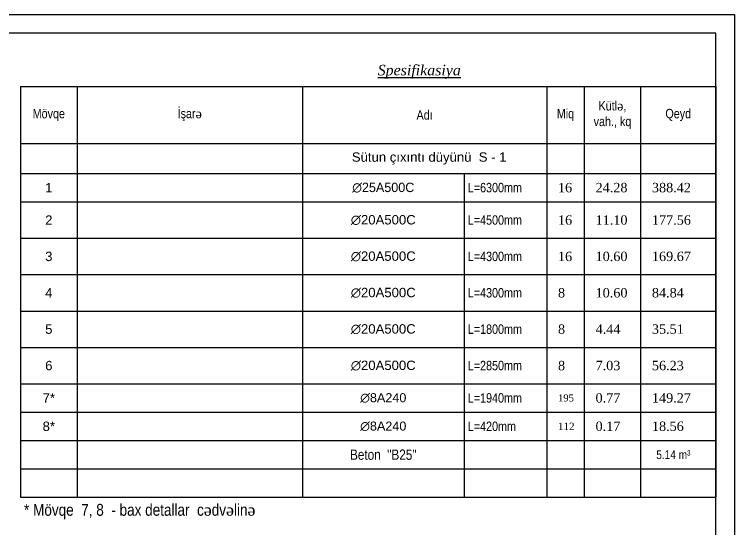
# Model space of a CAD drawing. Header units: millimetres. Extents: x -149347 to 251215, y -2929184 to -2541447.
# Drawn here: x -10484 to 14082, y -2654421 to -2636847 of the extents above; entities that cross this region are included whole.
import ezdxf

# ---------------------------------------------------------------- set-up
doc = ezdxf.new("R2010")
doc.units = ezdxf.units.MM
doc.styles.add('A3_Times_AzLat', font='A3TI(LA).TTF')
doc.styles.get("Standard").update_dxf_attribs({"font": 'times.ttf'})
doc.styles.add('style1', font='A3TI(LA).TTF', dxfattribs={"height": 400})
doc.styles.add('style5', font='times.ttf', dxfattribs={"height": 400})
doc.styles.add('style6', font='ARIALN.TTF', dxfattribs={"height": 300})

# ---------------------------------------------------------------- blocks, each defined once
blk = doc.blocks.new('mekteb')
at = {"color": 0, "lineweight": 25}
for p, q in [((99643, -1821466), (139843, -1821466)), ((139843, -1821466), (139843, -1849866))]:
    blk.add_line(p, q, dxfattribs=at)
at = {"color": 0, "lineweight": 25, "ltscale": 15}
for p, q in [((139343, -1821966), (101643, -1821966)), ((139343, -1849366), (139343, -1821966))]:
    blk.add_line(p, q, dxfattribs=at)
blk = doc.blocks.new('*T1291')
at = {"color": 0, "linetype": 'ByBlock', "lineweight": -2, "ltscale": 15, "transparency": 16777216}
for p, q in [((0, 0), (23712, 0)), ((0, 0), (0, -14009)), ((1923, 0), (1923, -14009)), ((9613, 0), (9613, -14009)), ((17945, 0), (17945, -2964)), ((19226, 0), (19226, -14009)), ((21149, 0), (21149, -14009)), ((23712, 0), (23712, -14009)), ((0, -1939), (23712, -1939)), ((0, -2964), (23712, -2964)), ((0, -3932), (15125, -3932)), ((17945, -3932), (23712, -3932)), ((0, -5173), (15125, -5173)), ((17945, -5173), (23712, -5173)), ((0, -6414), (15125, -6414)), ((17945, -6414), (23712, -6414)), ((0, -7656), (15125, -7656)), ((17945, -7656), (23712, -7656)), ((0, -8897), (15125, -8897)), ((17945, -8897), (23712, -8897)), ((0, -10138), (15125, -10138)), ((17945, -10138), (23712, -10138)), ((0, -11106), (15125, -11106)), ((17945, -11106), (23712, -11106)), ((0, -12074), (15125, -12074)), ((17945, -12074), (23712, -12074)), ((0, -13041), (15125, -13041)), ((17945, -13041), (23712, -13041)), ((0, -14009), (15125, -14009)), ((17945, -14009), (23712, -14009))]:
    blk.add_line(p, q, dxfattribs=at)
at = {"color": 0, "lineweight": -2, "ltscale": 15, "transparency": 16777216}
for p, q in [((15125, -2964), (15125, -14009)), ((17945, -2964), (17945, -14009)), ((15125, -3932), (17945, -3932)), ((15125, -5173), (17945, -5173)), ((15125, -6414), (17945, -6414)), ((15125, -7656), (17945, -7656)), ((15125, -8897), (17945, -8897)), ((15125, -10138), (17945, -10138)), ((15125, -11106), (17945, -11106)), ((15125, -12074), (17945, -12074)), ((15125, -13041), (17945, -13041)), ((15125, -14009), (17945, -14009))]:
    blk.add_line(p, q, dxfattribs=at)
at = {"color": 0, "ltscale": 15, "transparency": 16777216}
for s, insert, char_height, width, attachment_point, style in [('{\\fArial Narrow|b0|i0|c238|p34;Kütl\\fPalatino Linotype|b0|i0|c238|p18;ə\\fArial Narrow|b0|i0|c238|p34;, vah., kq}', (20188, -969), 320.438, 1538.1, 5, 'style6'), ('{\\fArial Narrow|b0|i0|c238|p34;İşar\\fPalatino Linotype|b0|i0|c238|p18;ə}', (5768, -969), 320.44, 7305.98, 5, 'style6'), ('{\\fArial Narrow|b0|i0|c238|p34;Mövqe}', (961, -969), 320.44, 1538.1, 5, 'style6'), ('{\\fArial Narrow|b0|i0|c238|p34;Adı}', (13779, -969), 320.44, 7946.85, 5, 'style6'), ('{\\fArial Narrow|b0|i0|c238|p34;Miq}', (18585, -969), 320.44, 897.23, 5, 'style6'), ('{\\fArial Narrow|b0|i0|c238|p34;Qeyd}', (22431, -969), 320.44, 2178.98, 5, 'style6'), ('{\\fArial|b0|i0|c238|p34;1', (961, -3448), 320.44, 1538.1, 5, 'style1'), ('∅25A500C', (12369, -3448), 320.4, 5127, 5, 'style1'), ('{\\fArial Narrow|b0|i0|c238|p34;L=6300mm', (15253, -3448), 320.44, 2563.5, 4, 'style6'), ('{\\fPalatino Linotype|b0|i0|c238|p18;16}', (18329, -3448), 320.44, 512.7, 4, 'style5'), ('24.28', (19611, -3448), 320.4, 1153.58, 4, 'style5'), ('388.42', (21533, -3448), 320.4, 1794.45, 4, 'style5'), ('{\\fArial|b0|i0|c238|p34;2', (961, -4553), 320.44, 1538.1, 5, 'style1'), ('{\\fArial|b0|i0|c238|p34;∅20A500C', (12369, -4553), 320.44, 5127, 5, 'style1'), ('{\\fArial Narrow|b0|i0|c238|p34;L=4500mm', (15253, -4553), 320.44, 2563.5, 4, 'style6'), ('{\\fPalatino Linotype|b0|i0|c238|p18;16}', (18329, -4553), 320.44, 512.7, 4, 'style5'), ('11.10', (19611, -4553), 320.4, 1153.58, 4, 'style5'), ('177.56', (21533, -4553), 320.4, 1794.45, 4, 'style5'), ('{\\fArial|b0|i0|c238|p34;3', (961, -5794), 320.44, 1538.1, 5, 'style1'), ('{\\fArial|b0|i0|c238|p34;∅20A500C', (12369, -5794), 320.44, 5127, 5, 'style1'), ('{\\fArial Narrow|b0|i0|c238|p34;L=4300mm', (15253, -5794), 320.44, 2563.5, 4, 'style6'), ('{\\fPalatino Linotype|b0|i0|c238|p18;16}', (18329, -5794), 320.44, 512.7, 4, 'style5'), ('10.60', (19611, -5794), 320.4, 1153.58, 4, 'style5'), ('169.67', (21533, -5794), 320.4, 1794.45, 4, 'style5'), ('{\\fArial|b0|i0|c238|p34;4', (961, -7035), 320.44, 1538.1, 5, 'style1'), ('{\\fArial|b0|i0|c238|p34;∅20A500C', (12369, -7035), 320.44, 5127, 5, 'style1'), ('{\\fArial Narrow|b0|i0|c238|p34;L=4300mm', (15253, -7035), 320.44, 2563.5, 4, 'style6'), ('{\\fPalatino Linotype|b0|i0|c238|p18;8}', (18329, -7035), 320.44, 512.7, 4, 'style5'), ('10.60', (19611, -7035), 320.4, 1153.58, 4, 'style5'), ('84.84', (21533, -7035), 320.4, 1794.45, 4, 'style5'), ('{\\fArial|b0|i0|c238|p34;∅20A500C', (12369, -8276), 320.44, 5127, 5, 'style1'), ('{\\fArial|b0|i0|c238|p34;5', (961, -8276), 320.44, 1538.1, 5, 'style1'), ('{\\fArial Narrow|b0|i0|c238|p34;L=1800mm', (15253, -8276), 320.44, 2563.5, 4, 'style6'), ('{\\fPalatino Linotype|b0|i0|c238|p18;8}', (18329, -8276), 320.44, 512.7, 4, 'style5'), ('4.44', (19611, -8276), 320.4, 1153.58, 4, 'style5'), ('35.51', (21533, -8276), 320.4, 1794.45, 4, 'style5'), ('{\\fArial|b0|i0|c238|p34;6', (961, -9518), 320.44, 1538.1, 5, 'style1'), ('{\\fArial|b0|i0|c238|p34;∅20A500C', (12369, -9518), 320.44, 5127, 5, 'style1'), ('{\\fArial Narrow|b0|i0|c238|p34;L=2850mm', (15253, -9518), 320.44, 2563.5, 4, 'style6'), ('{\\fPalatino Linotype|b0|i0|c238|p18;8}', (18329, -9518), 320.44, 512.7, 4, 'style5'), ('7.03', (19611, -9518), 320.4, 1153.58, 4, 'style5'), ('56.23', (21533, -9518), 320.4, 1794.45, 4, 'style5'), ('{\\fArial|b0|i0|c238|p34;∅8A240', (12369, -10622), 307.75, 4981.05, 5, 'style1'), ('{\\fArial Narrow|b0|i0|c238|p34;L=1940mm', (15253, -10622), 320.44, 2563.5, 4, 'style6'), ('{\\fPalatino Linotype|b0|i0|c238|p18;195}', (18329, -10622), 240, 512.7, 4, 'style5'), ('0.77', (19611, -10622), 320.4, 1153.58, 4, 'style5'), ('149.27', (21533, -10622), 320.4, 1794.45, 4, 'style5'), ('{\\fArial|b0|i0|c238|p34;∅8A240', (12369, -11590), 307.75, 4981.05, 5, 'style1'), ('{\\fArial Narrow|b0|i0|c238|p34;L=420mm', (15253, -11590), 320.44, 2563.5, 4, 'style6'), ('{\\fPalatino Linotype|b0|i0|c238|p18;112}', (18329, -11590), 250, 512.7, 4, 'style5'), ('0.17', (19611, -11590), 320.4, 1153.58, 4, 'style5'), ('18.56', (21533, -11590), 320.4, 1794.45, 4, 'style5'), ('{\\fArial Narrow|b0|i0|c238|p34;\\C256;Beton\\fArial Narrow|b0|i0|c204|p34;  \\fArial Narrow|b0|i0|c238|p34;"B25"}', (12369, -12558), 350, 4981.05, 5, 'style1'), ('{\\fArial Narrow|b0|i0|c238|p34;  \\H1.25732x; 5.14 \\fArial Narrow|b0|i0|c204|p34;m³ }', (21435, -12558), 238.6, 1990.85, 4, 'style6')]:
    blk.add_mtext(s, dxfattribs=dict(at, insert=insert, char_height=char_height, width=width, attachment_point=attachment_point, style=style))
at = {"color": 0, "ltscale": 15, "transparency": 16777216, "char_height": 320.44}
for s, insert, width, attachment_point in [('{\\fArial|b0|i0|c238|p34;            Sütun çıxıntı düyünü  S - 1  \\L        }', (9805, -2452), 7946.85, 4), ('{\\fArial|b0|i0|c238|p34;7*}', (961, -10622), 1538.1, 5), ('{\\fArial|b0|i0|c238|p34;8*}', (961, -11590), 1538.1, 5)]:
    blk.add_mtext(s, dxfattribs=dict(at, insert=insert, width=width, attachment_point=attachment_point))

msp = doc.modelspace()

# ---------------------------------------------------------------- block references
at = {"lineweight": 15, "xscale": 1.281762046622964, "yscale": 1.281762046622964, "zscale": 1.281762046622964}
msp.add_blockref('mekteb', (-165163.94435, -302161.45072), dxfattribs=at)
msp.add_blockref('*T1291', (-10271.50811, -2639309.85968))

# ---------------------------------------------------------------- texts
at = {"color": 0, "lineweight": -2, "insert": (1907.24047, -2638567.32038), "char_height": 359.6569181, "width": 6461.7638166, "attachment_point": 1, "style": 'A3_Times_AzLat'}
msp.add_mtext('{\\fTimes New Roman|b0|i1|c238|p18;\\LSpesifikasiya}', dxfattribs=at)
at = {"color": 0, "lineweight": 0, "insert": (-10155.01413, -2653546.65395), "char_height": 402.89120345, "width": 18759.0250718, "attachment_point": 1, "style": 'style6'}
msp.add_mtext('\\pxt22.667;{\\fArial Narrow|b0|i0|c238|p34;* Mövqe  7, 8 } {\\fArial Narrow|b0|i0|c238|p34;- bax detallar  c\\fTimes New Roman|b0|i0|c238|p18;ə\\fArial Narrow|b0|i0|c238|p34;dv\\fTimes New Roman|b0|i0|c238|p18;ə\\fArial Narrow|b0|i0|c238|p34;lin\\fTimes New Roman|b0|i0|c238|p18;ə} ', dxfattribs=at)

doc.saveas('drawing.dxf')
